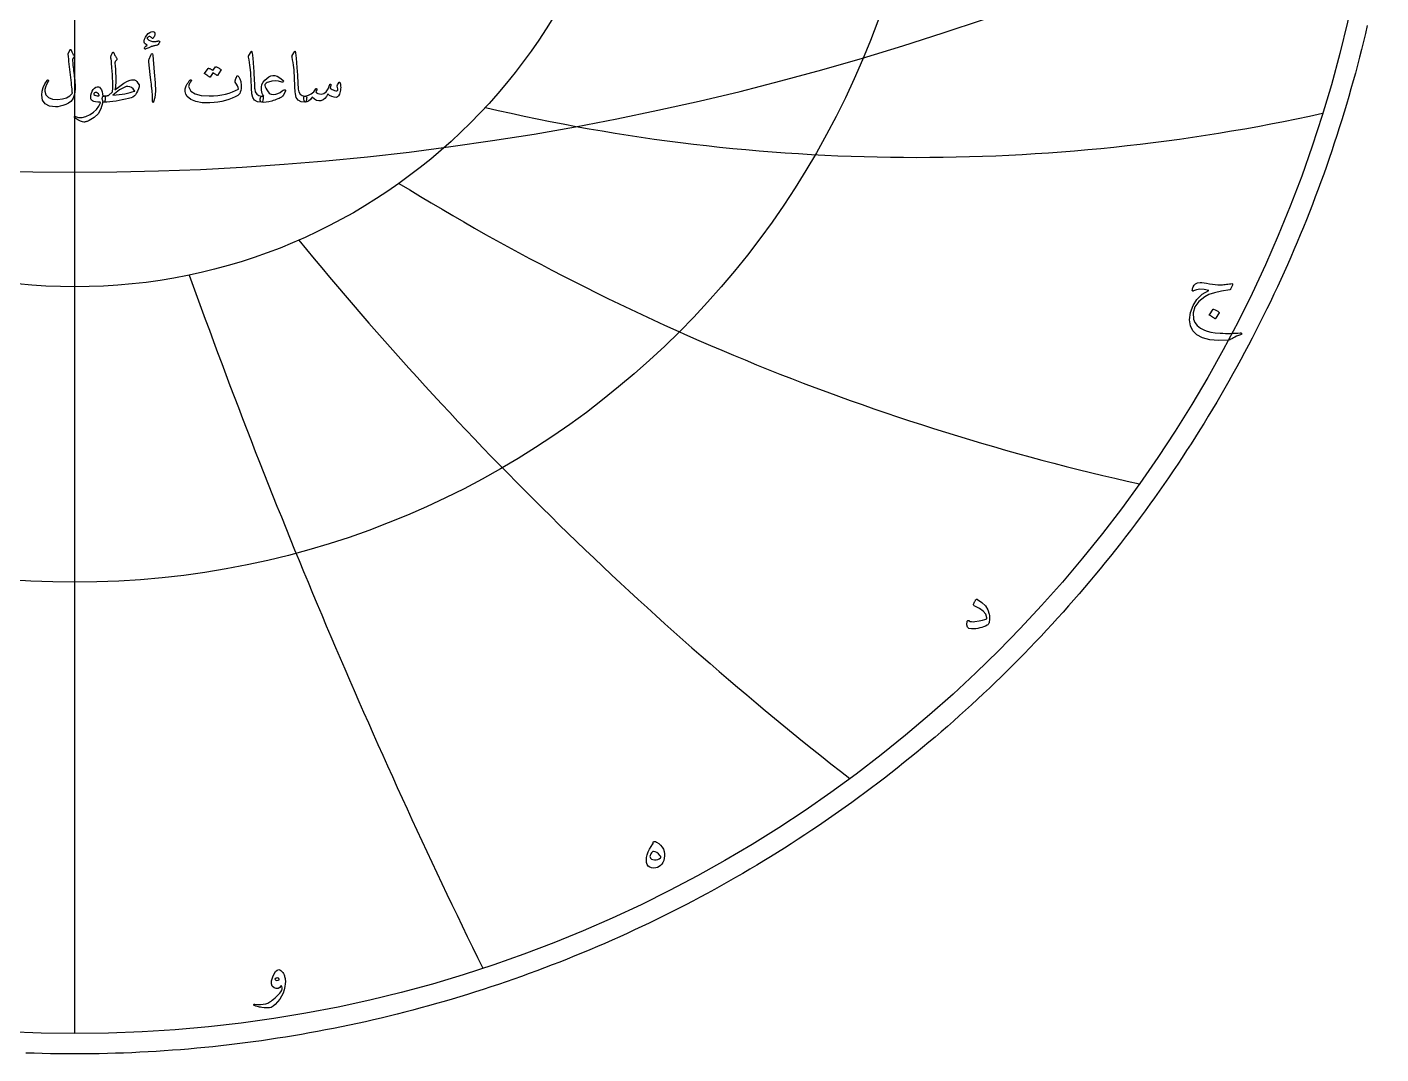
# Model space of a CAD drawing. Header units: millimetres. Extents: x -137 to 137, y -137 to 141.
# Drawn here: x -4.9 to 135, y -137.1 to -31 of the extents above; entities that cross this region are included whole.
import ezdxf

# ---------------------------------------------------------------- set-up
doc = ezdxf.new("R2010")
doc.units = ezdxf.units.MM
for name, color, linetype in [('CUT_OUTER', 1, 'Continuous'), ('ENGRAVE', 7, 'Continuous'), ('ENGRAVE_FINE', 8, 'Continuous'), ('TEXT', 5, 'Continuous')]:
    doc.layers.add(name, color=color, linetype=linetype)

msp = doc.modelspace()

# ---------------------------------------------------------------- linework, layer by layer
at = {"layer": 'CUT_OUTER'}
msp.add_lwpolyline([(133.5819, -30.859), (133.3901, -31.6781), (133.1932, -32.4959), (132.9913, -33.3126), (132.7844, -34.128), (132.5725, -34.9421), (132.3556, -35.7549), (132.1337, -36.5663), (131.9068, -37.3764), (131.675, -38.185), (131.4382, -38.9923), (131.1965, -39.798), (130.9499, -40.6023), (130.6983, -41.405), (130.4417, -42.2062), (130.1803, -43.0058), (129.914, -43.8037), (129.6428, -44.6), (129.3667, -45.3947), (129.0857, -46.1876), (128.7999, -46.9788), (128.5092, -47.7682), (128.2137, -48.5558), (127.9133, -49.3416), (127.6082, -50.1255), (127.2982, -50.9076), (126.9834, -51.6877), (126.6639, -52.4659), (126.3396, -53.2421), (126.0105, -54.0163), (125.6767, -54.7885), (125.3382, -55.5586), (124.9949, -56.3266), (124.6469, -57.0925), (124.2943, -57.8562), (123.9369, -58.6178), (123.5749, -59.3772), (123.2083, -60.1343), (122.837, -60.8891), (122.4611, -61.6417), (122.0805, -62.392), (121.6954, -63.1399), (121.3057, -63.8854), (120.9114, -64.6285), (120.5126, -65.3692), (120.1092, -66.1074), (119.7013, -66.8431), (119.2889, -67.5763), (118.872, -68.307), (118.4507, -69.0351), (118.0249, -69.7606), (117.5946, -70.4835), (117.1599, -71.2037), (116.7208, -71.9212), (116.2773, -72.6361), (115.8294, -73.3482), (115.3772, -74.0575), (114.9206, -74.7641), (114.4597, -75.4678), (113.9945, -76.1687), (113.525, -76.8667), (113.0512, -77.5618), (112.5732, -78.254), (112.0909, -78.9433), (111.6044, -79.6296), (111.1137, -80.3129), (110.6188, -80.9932), (110.1198, -81.6704), (109.6166, -82.3445), (109.1092, -83.0156), (108.5978, -83.6835), (108.0823, -84.3483), (107.5627, -85.0098), (107.0391, -85.6682), (106.5114, -86.3234), (105.9797, -86.9753), (105.4441, -87.624), (104.9044, -88.2693), (104.3608, -88.9113), (103.8133, -89.55), (103.2619, -90.1853), (102.7066, -90.8172), (102.1474, -91.4457), (101.5844, -92.0707), (101.0176, -92.6923), (100.4469, -93.3104), (99.8725, -93.925), (99.2943, -94.536), (98.7123, -95.1435), (98.1267, -95.7474), (97.5374, -96.3477), (96.9443, -96.9443), (96.3477, -97.5374), (95.7474, -98.1267), (95.1435, -98.7123), (94.536, -99.2943), (93.925, -99.8725), (93.3104, -100.4469), (92.6923, -101.0176), (92.0707, -101.5844), (91.4457, -102.1474), (90.8172, -102.7066), (90.1853, -103.2619), (89.55, -103.8133), (88.9113, -104.3608), (88.2693, -104.9044), (87.624, -105.4441), (86.9753, -105.9797), (86.3234, -106.5114), (85.6682, -107.0391), (85.0098, -107.5627), (84.3483, -108.0823), (83.6835, -108.5978), (83.0156, -109.1092), (82.3445, -109.6166), (81.6704, -110.1198), (80.9932, -110.6188), (80.3129, -111.1137), (79.6296, -111.6044), (78.9433, -112.0909), (78.254, -112.5732), (77.5618, -113.0512), (76.8667, -113.525), (76.1687, -113.9945), (75.4678, -114.4597), (74.7641, -114.9206), (74.0575, -115.3772), (73.3482, -115.8294), (72.6361, -116.2773), (71.9212, -116.7208), (71.2037, -117.1599), (70.4835, -117.5946), (69.7606, -118.0249), (69.0351, -118.4507), (68.307, -118.872), (67.5763, -119.2889), (66.8431, -119.7013), (66.1074, -120.1092), (65.3692, -120.5126), (64.6285, -120.9114), (63.8854, -121.3057), (63.1399, -121.6954), (62.392, -122.0805), (61.6417, -122.4611), (60.8891, -122.837), (60.1343, -123.2083), (59.3772, -123.5749), (58.6178, -123.9369), (57.8562, -124.2943), (57.0925, -124.6469), (56.3266, -124.9949), (55.5586, -125.3382), (54.7885, -125.6767), (54.0163, -126.0105), (53.2421, -126.3396), (52.4659, -126.6639), (51.6877, -126.9834), (50.9076, -127.2982), (50.1255, -127.6082), (49.3416, -127.9133), (48.5558, -128.2137), (47.7682, -128.5092), (46.9788, -128.7999), (46.1876, -129.0857), (45.3947, -129.3667), (44.6, -129.6428), (43.8037, -129.914), (43.0058, -130.1803), (42.2062, -130.4417), (41.405, -130.6983), (40.6023, -130.9499), (39.798, -131.1965), (38.9923, -131.4382), (38.185, -131.675), (37.3764, -131.9068), (36.5663, -132.1337), (35.7549, -132.3556), (34.9421, -132.5725), (34.128, -132.7844), (33.3126, -132.9913), (32.4959, -133.1932), (31.6781, -133.3901), (30.859, -133.5819), (30.0388, -133.7688), (29.2174, -133.9506), (28.395, -134.1273), (27.5714, -134.299), (26.7469, -134.4657), (25.9213, -134.6272), (25.0948, -134.7838), (24.2673, -134.9352), (23.4389, -135.0816), (22.6096, -135.2228), (21.7795, -135.359), (20.9485, -135.4901), (20.1167, -135.6161), (19.2842, -135.737), (18.451, -135.8528), (17.6171, -135.9634), (16.7825, -136.0689), (15.9473, -136.1694), (15.1115, -136.2646), (14.2751, -136.3548), (13.4381, -136.4398), (12.6007, -136.5197), (11.7628, -136.5945), (10.9245, -136.6641), (10.0857, -136.7285), (9.2466, -136.7878), (8.4071, -136.842), (7.5673, -136.891), (6.7272, -136.9349), (5.8868, -136.9736), (5.0463, -137.0071), (4.2055, -137.0355), (3.3646, -137.0587), (2.5236, -137.0768), (1.6824, -137.0897), (0.8412, -137.0974), (0, -137.1), (-0.8412, -137.0974), (-1.6824, -137.0897), (-2.5236, -137.0768), (-3.3646, -137.0587), (-4.2055, -137.0355), (-5.0463, -137.0071)], dxfattribs=at)
at = {"layer": 'ENGRAVE'}
for points in [[(0, -135), (0, 135)], [(0, -135), (0, -57.8458)]]:
    msp.add_lwpolyline(points, dxfattribs=at)
for radius in [135, 88.3696, 57.8458]:
    msp.add_circle((0, 0), radius, dxfattribs=at)
for centre, radius, start, end in [((87.0376, 150.7535), 195.2212, 256.794575, 282.402019), ((163.5215, 163.5215), 247.5636, 238.319809, 257.525392), ((299.6268, 172.9896), 357.0866, 219.263991, 232.067713), ((667.3379, 178.8126), 696.5077, 199.7565197, 206.1583806)]:
    msp.add_arc(centre, radius, start, end, dxfattribs=at)
at = {"layer": 'ENGRAVE_FINE'}
msp.add_arc((0, 241.0367), 287.039, 242.077896, 297.922104, dxfattribs=at)
at = {"layer": 'TEXT'}
for points in [[(8.5137, -32.8871), (8.4191, -32.9047), (8.3314, -32.9215), (8.2504, -32.9374), (8.1762, -32.9524), (8.1093, -32.9669), (8.0501, -32.9814), (7.9986, -32.9959), (7.9548, -33.0104), (7.9104, -33.027), (7.8569, -33.0476), (7.7943, -33.0724), (7.7226, -33.1012), (7.6418, -33.1345), (7.552, -33.1728), (7.4531, -33.2162), (7.3452, -33.2645), (7.3012, -33.279), (7.2635, -33.279), (7.2322, -33.2645), (7.2073, -33.2354), (7.1923, -33.1642), (7.2345, -33.0812), (7.3338, -32.9864), (7.4903, -32.8798), (7.3706, -32.8118), (7.2798, -32.7383), (7.2181, -32.6593), (7.1855, -32.575), (7.1791, -32.4157), (7.2181, -32.2429), (7.3025, -32.0565), (7.4323, -31.8564), (7.5869, -31.6772), (7.7462, -31.5534), (7.9099, -31.4849), (8.0782, -31.4717), (8.1721, -31.4953), (8.2361, -31.5443), (8.2701, -31.6187), (8.2742, -31.7185), (8.2579, -31.8265), (8.2306, -31.9254), (8.1925, -32.0152), (8.1435, -32.0959), (8.0946, -32.1526), (8.0492, -32.1776), (8.0075, -32.1708), (7.9694, -32.1322), (7.9258, -32.0746), (7.875, -32.0324), (7.8169, -32.0057), (7.7516, -31.9943), (7.6831, -31.9943), (7.6228, -32.0088), (7.5706, -32.0379), (7.5266, -32.0814), (7.4944, -32.134), (7.4849, -32.183), (7.498, -32.2284), (7.5339, -32.2701), (7.6681, -32.3695), (7.8315, -32.4425), (8.0238, -32.4892), (8.2452, -32.5096), (8.2644, -32.509), (8.286, -32.5069), (8.3098, -32.5035), (8.3359, -32.4987), (8.3642, -32.4931), (8.3949, -32.487), (8.4277, -32.4804), (8.4629, -32.4733), (8.501, -32.4663), (8.5355, -32.4597), (8.5663, -32.4536), (8.5935, -32.4479), (8.6176, -32.4432), (8.6389, -32.4398), (8.6575, -32.4377), (8.6734, -32.4371), (8.7033, -32.4402), (8.7278, -32.4498), (8.7469, -32.4656), (8.7605, -32.4879), (8.7691, -32.5092), (8.7732, -32.5296), (8.7727, -32.5491), (8.7677, -32.5677), (8.6974, -32.6993), (8.6317, -32.7963), (8.5704, -32.8589), (8.5137, -32.8871)], [(-0.5153, -33.3806), (-0.5026, -33.3584), (-0.4863, -33.3425), (-0.4663, -33.333), (-0.4427, -33.3298), (-0.4192, -33.3339), (-0.3992, -33.3461), (-0.3829, -33.3665), (-0.3702, -33.3951), (-0.3026, -33.5616), (-0.2304, -33.7054), (-0.1538, -33.8265), (-0.0726, -33.925), (-0.0485, -33.9603), (-0.0417, -34.0012), (-0.0522, -34.0474), (-0.0798, -34.0992), (-0.0975, -34.1241), (-0.1143, -34.1481), (-0.1302, -34.1713), (-0.1452, -34.1935), (-0.1592, -34.2144), (-0.1724, -34.2334), (-0.1846, -34.2507), (-0.196, -34.2661), (-0.215, -34.2942), (-0.2286, -34.3278), (-0.2368, -34.3668), (-0.2395, -34.4112), (-0.2309, -34.5367), (-0.2196, -34.6734), (-0.2055, -34.8216), (-0.1887, -34.981), (-0.1697, -35.1518), (-0.1488, -35.3339), (-0.1261, -35.5274), (-0.1016, -35.7322), (-0.0742, -35.9366), (-0.0499, -36.1287), (-0.0288, -36.3086), (-0.0109, -36.4762), (0.0043, -36.632), (0.0172, -36.7765), (0.0279, -36.9096), (0.0363, -37.0314), (0.0458, -37.392), (0.0163, -37.7336), (-0.0522, -38.0562), (-0.1597, -38.3596), (-0.2645, -38.5379), (-0.4264, -38.7026), (-0.6455, -38.8536), (-0.9218, -38.9911), (-1.2212, -39.1049), (-1.5024, -39.1852), (-1.7655, -39.232), (-2.0105, -39.2451), (-2.6238, -39.1607), (-3.0629, -38.9294), (-3.3278, -38.5511), (-3.4185, -38.0258), (-3.3868, -37.6343), (-3.2843, -37.251), (-3.111, -36.8758), (-2.8669, -36.5088), (-2.8483, -36.4875), (-2.8288, -36.4744), (-2.8084, -36.4694), (-2.7871, -36.4725), (-2.7644, -36.4812), (-2.7472, -36.4925), (-2.7354, -36.5066), (-2.729, -36.5233), (-2.7245, -36.5483), (-2.7254, -36.5723), (-2.7318, -36.5955), (-2.7435, -36.6177), (-2.91, -36.942), (-3.0248, -37.2183), (-3.0879, -37.4465), (-3.0992, -37.6266), (-2.9781, -38.0144), (-2.7163, -38.2852), (-2.314, -38.439), (-1.771, -38.4758), (-1.2815, -38.4227), (-0.8655, -38.2998), (-0.523, -38.107), (-0.254, -37.8443), (-0.2597, -37.7175), (-0.2695, -37.5694), (-0.2833, -37.4), (-0.3012, -37.2092), (-0.3237, -36.9967), (-0.3511, -36.762), (-0.3835, -36.505), (-0.421, -36.2258), (-0.4564, -35.9377), (-0.4899, -35.6542), (-0.5217, -35.3752), (-0.5516, -35.1008), (-0.5793, -34.8309), (-0.6042, -34.5655), (-0.6265, -34.3046), (-0.646, -34.0483), (-0.675, -33.8016), (-0.6736, -33.7734), (-0.6696, -33.7471), (-0.6628, -33.7226), (-0.6532, -33.7)], [(18.2177, -33.5548), (18.2318, -33.533), (18.245, -33.5185), (18.2572, -33.5112), (18.2685, -33.5112), (18.2858, -33.5208), (18.3012, -33.5494), (18.3148, -33.597), (18.3266, -33.6637), (18.3865, -34.2058), (18.4355, -34.707), (18.4736, -35.1674), (18.5008, -35.5871), (18.5183, -35.9459), (18.5344, -36.2675), (18.5491, -36.5519), (18.5625, -36.7992), (18.5741, -37.0092), (18.5834, -37.182), (18.5904, -37.3176), (18.5952, -37.4161), (18.6596, -37.7109), (18.802, -37.9278), (19.0225, -38.0666), (19.321, -38.1274), (19.404, -38.1492), (19.4571, -38.2), (19.4802, -38.2798), (19.4734, -38.3887), (19.4394, -38.5601), (19.4026, -38.6826), (19.3632, -38.7561), (19.321, -38.7806), (18.9009, -38.7253), (18.5915, -38.5592), (18.3928, -38.2825), (18.3048, -37.8951), (18.291, -37.7098), (18.2785, -37.5241), (18.2674, -37.3378), (18.2577, -37.1512), (18.2488, -36.964), (18.2404, -36.7765), (18.2325, -36.5884), (18.225, -36.4), (18.2114, -36.0405), (18.1923, -35.7168), (18.1678, -35.429), (18.1379, -35.177), (18.1025, -34.935), (18.0617, -34.6771), (18.0154, -34.4033), (17.9637, -34.1137), (17.9569, -34.0615), (17.9583, -34.0139), (17.9678, -33.9708), (17.9855, -33.9322)], [(22.7105, -33.5548), (22.7245, -33.533), (22.7377, -33.5185), (22.7499, -33.5112), (22.7613, -33.5112), (22.7785, -33.5208), (22.794, -33.5494), (22.8076, -33.597), (22.8194, -33.6637), (22.8792, -34.2058), (22.9282, -34.707), (22.9663, -35.1674), (22.9935, -35.5871), (23.011, -35.9459), (23.0271, -36.2675), (23.0419, -36.5519), (23.0552, -36.7992), (23.0668, -37.0092), (23.0761, -37.182), (23.0831, -37.3176), (23.0879, -37.4161), (23.1523, -37.7109), (23.2948, -37.9278), (23.5152, -38.0666), (23.8137, -38.1274), (23.8967, -38.1492), (23.9498, -38.2), (23.9729, -38.2798), (23.9661, -38.3887), (23.9321, -38.5601), (23.8954, -38.6826), (23.8559, -38.7561), (23.8137, -38.7806), (23.3936, -38.7253), (23.0843, -38.5592), (22.8856, -38.2825), (22.7976, -37.8951), (22.7837, -37.7098), (22.7713, -37.5241), (22.7602, -37.3378), (22.7504, -37.1512), (22.7416, -36.964), (22.7332, -36.7765), (22.7252, -36.5884), (22.7177, -36.4), (22.7041, -36.0405), (22.6851, -35.7168), (22.6606, -35.429), (22.6306, -35.177), (22.5953, -34.935), (22.5544, -34.6771), (22.5082, -34.4033), (22.4565, -34.1137), (22.4496, -34.0615), (22.451, -34.0139), (22.4605, -33.9708), (22.4782, -33.9322)], [(3.9121, -33.6419), (3.9293, -33.6233), (3.9448, -33.611), (3.9584, -33.6051), (3.9702, -33.6056), (3.9842, -33.612), (3.9974, -33.6237), (4.0096, -33.641), (4.021, -33.6637), (4.067, -33.7617), (4.1108, -33.8524), (4.1523, -33.9358), (4.1915, -34.0121), (4.229, -34.0801), (4.265, -34.1391), (4.2997, -34.189), (4.3331, -34.2298), (4.3576, -34.2634), (4.3657, -34.2987), (4.3576, -34.3359), (4.3331, -34.375), (4.1879, -34.5564), (4.1693, -34.5877), (4.1571, -34.6235), (4.1512, -34.6639), (4.1516, -34.7088), (4.1752, -35.0513), (4.1952, -35.353), (4.2115, -35.6138), (4.2242, -35.8338), (4.2337, -36.0135), (4.2405, -36.1532), (4.2446, -36.253), (4.246, -36.3129), (4.2444, -36.4898), (4.2396, -36.6576), (4.2317, -36.8164), (4.2206, -36.9661), (4.2067, -37.1067), (4.1906, -37.2383), (4.1723, -37.3607), (4.1516, -37.4742), (4.6447, -37.0967), (5.0716, -36.8064), (5.4322, -36.6032), (5.7266, -36.4871), (5.8577, -36.4562), (5.9752, -36.4435), (6.0791, -36.4489), (6.1694, -36.4725), (6.2968, -36.5388), (6.4179, -36.6431), (6.5327, -36.7855), (6.6411, -36.9661), (6.6579, -37.0092), (6.6647, -37.0586), (6.6615, -37.1144), (6.6484, -37.1766), (6.5763, -37.3998), (6.4905, -37.6121), (6.3912, -37.8135), (6.2782, -38.004), (6.1684, -38.1265), (6.0133, -38.2326), (5.8128, -38.3224), (5.5669, -38.3959), (5.2378, -38.4687), (4.911, -38.5347), (4.5864, -38.5939), (4.2641, -38.6463), (3.9445, -38.6915), (3.6281, -38.7289), (3.3149, -38.7586), (3.0048, -38.7806), (2.9699, -38.7706), (2.9377, -38.7407), (2.9082, -38.6908), (2.8815, -38.6209), (2.8579, -38.5352), (2.8452, -38.4522), (2.8433, -38.3719), (2.8524, -38.2943), (2.8728, -38.2267), (2.905, -38.1764), (2.949, -38.1433), (3.0048, -38.1274), (3.079, -38.1233), (3.1491, -38.1183), (3.2151, -38.1124), (3.277, -38.1056), (3.3349, -38.0988), (3.3886, -38.0929), (3.4383, -38.0879), (3.4839, -38.0838), (3.8903, -37.6919), (3.894, -37.6749), (3.8976, -37.6529), (3.9012, -37.6259), (3.9048, -37.5939), (3.9085, -37.5569), (3.9121, -37.515), (3.9157, -37.468), (3.9194, -37.4161), (3.9225, -37.3596), (3.9248, -37.2991), (3.9262, -37.2344), (3.9266, -37.1657), (3.9266, -37.0933), (3.9266, -37.0178), (3.9266, -36.9391), (3.9266, -36.8572), (3.9257, -36.7647), (3.923, -36.654), (3.9184, -36.5252), (3.9121, -36.3782), (3.9039, -36.214), (3.894, -36.0334), (3.8822, -35.8366), (3.8685, -35.6233), (3.8372, -35.1502), (3.8087, -34.776), (3.7828, -34.5006), (3.7597, -34.3242), (3.7411, -34.2107), (3.7288, -34.1246), (3.7229, -34.0656), (3.7234, -34.0338), (3.7454, -33.9739), (3.7678, -33.9177), (3.7908, -33.8651), (3.8141, -33.8161), (3.8379, -33.7698), (3.8622, -33.7254), (3.8869, -33.6827), (3.9121, -33.6419)], [(7.8532, -33.9177), (7.9226, -33.7834), (7.9784, -33.7362), (8.0206, -33.7762), (8.0492, -33.9032), (8.2161, -35.6814), (8.3155, -36.7728), (8.3377, -37.6447), (8.2828, -38.297), (8.1508, -38.7298), (8.1268, -38.7652), (8.1054, -38.7842), (8.0868, -38.787), (8.071, -38.7733), (8.0583, -38.752), (8.0492, -38.7244), (8.0437, -38.6903), (8.0419, -38.65), (8.0419, -38.3356), (8.0274, -38.0022), (7.9984, -37.6497), (7.9548, -37.2782), (7.9453, -37.1811), (7.9167, -36.9189), (7.8691, -36.4916), (7.8024, -35.8992), (7.6427, -34.5854), (7.6391, -34.5156), (7.6427, -34.4512), (7.6536, -34.3922), (7.6718, -34.3387)], [(16.8968, -36.0806), (16.9455, -36.1418), (16.9902, -36.2094), (17.0308, -36.2834), (17.0673, -36.3637), (17.0998, -36.4499), (17.1281, -36.5415), (17.1524, -36.6386), (17.1726, -36.7411), (17.1989, -36.947), (17.2052, -37.1512), (17.1916, -37.3535), (17.1581, -37.554), (17.1073, -37.7327), (17.0419, -37.877), (16.9621, -37.9868), (16.8677, -38.0621), (16.5683, -38.2204), (16.2508, -38.3614), (15.9151, -38.4853), (15.5613, -38.5919), (15.1893, -38.6804), (14.7992, -38.7498), (14.3909, -38.8001), (13.9645, -38.8314), (13.1652, -38.8232), (12.5093, -38.7117), (11.9967, -38.4966), (11.6274, -38.1782), (11.4759, -37.9291), (11.406, -37.661), (11.4178, -37.3739), (11.5113, -37.0677), (11.5428, -37.0017), (11.5793, -36.9343), (11.6208, -36.8656), (11.6673, -36.7955), (11.7188, -36.7241), (11.7753, -36.6513), (11.8368, -36.5771), (11.9032, -36.5016), (11.9255, -36.4803), (11.9486, -36.4671), (11.9726, -36.4621), (11.9976, -36.4653), (12.0144, -36.4716), (12.0284, -36.4834), (12.0398, -36.5007), (12.0484, -36.5233), (12.0525, -36.5447), (12.0502, -36.5651), (12.0416, -36.5846), (12.0266, -36.6032), (11.9645, -36.6771), (11.9087, -36.7538), (11.8592, -36.8332), (11.8161, -36.9153), (11.7866, -36.9938), (11.7708, -37.0695), (11.7685, -37.1425), (11.7798, -37.2129), (12.0067, -37.6234), (12.4331, -37.9114), (13.0591, -38.077), (13.8847, -38.1201), (14.3385, -38.1027), (14.7711, -38.0648), (15.1823, -38.0065), (15.5722, -37.9278), (15.9412, -37.8287), (16.2898, -37.7091), (16.618, -37.5692), (16.9258, -37.4088), (16.8959, -37.2591), (16.8278, -37.0931), (16.7217, -36.9107), (16.5774, -36.7121), (16.5729, -36.693), (16.5738, -36.6576), (16.5801, -36.6059), (16.5919, -36.5379), (16.5951, -36.5311), (16.5974, -36.5252), (16.5987, -36.5202), (16.5992, -36.5161), (16.6228, -36.4235), (16.6573, -36.3201), (16.7026, -36.2058), (16.7589, -36.0806), (16.7838, -36.0425), (16.8151, -36.0298), (16.8528, -36.0425), (16.8968, -36.0806)], [(14.5306, -35.1153), (14.5397, -35.1062), (14.5524, -35.1008), (14.5687, -35.0989), (14.5887, -35.1008), (14.6602, -35.1275), (14.7293, -35.157), (14.7962, -35.1892), (14.8609, -35.2242), (14.9237, -35.2623), (14.9852, -35.304), (15.0453, -35.3494), (15.104, -35.3983), (15.1154, -35.4133), (15.1204, -35.4292), (15.119, -35.446), (15.1113, -35.4637), (14.7629, -36.0153), (14.7534, -36.0225), (14.7393, -36.0225), (14.7207, -36.0153), (14.6976, -36.0008), (14.6817, -35.9874), (14.6558, -35.969), (14.62, -35.9456), (14.5742, -35.9173), (14.5179, -35.8835), (14.4508, -35.8438), (14.3728, -35.7982), (14.2839, -35.7467), (14.0081, -36.175), (13.9954, -36.1881), (13.979, -36.1913), (13.9591, -36.1845), (13.9355, -36.1677), (13.9151, -36.1532), (13.8829, -36.1314), (13.8389, -36.1024), (13.7831, -36.0661), (13.7146, -36.0225), (13.6325, -35.9717), (13.5367, -35.9137), (13.4274, -35.8483), (13.4161, -35.8375), (13.4111, -35.8266), (13.4124, -35.8157), (13.4202, -35.8048), (13.7758, -35.275), (13.7849, -35.2659), (13.7976, -35.2604), (13.8139, -35.2586), (13.8339, -35.2604), (13.8947, -35.2802), (13.9536, -35.3031), (14.0108, -35.3292), (14.0661, -35.3584), (14.1197, -35.3904), (14.1714, -35.4247), (14.2213, -35.4612), (14.2694, -35.5)], [(21.7669, -37.5975), (21.571, -38.033), (21.546, -38.0761), (21.522, -38.111), (21.4988, -38.1378), (21.4766, -38.1564), (21.3637, -38.2338), (21.2425, -38.3061), (21.1133, -38.3735), (20.9758, -38.4358), (20.8306, -38.4941), (20.6782, -38.5493), (20.5185, -38.6012), (20.3516, -38.65), (20.0395, -38.7262), (19.7637, -38.7733), (19.5242, -38.7915), (19.321, -38.7806), (19.2434, -38.7452), (19.1921, -38.6754), (19.1672, -38.571), (19.1685, -38.4322), (19.1871, -38.307), (19.2139, -38.2145), (19.2488, -38.1546), (19.2919, -38.1274), (19.2992, -38.1274), (19.3065, -38.1274), (19.3137, -38.1274), (19.321, -38.1274), (19.3749, -38.1328), (19.428, -38.1346), (19.4802, -38.1328), (19.5315, -38.1274), (19.4434, -37.9972), (19.3754, -37.8534), (19.3273, -37.696), (19.2992, -37.525), (19.2951, -37.2188), (19.3482, -36.9461), (19.4584, -36.7071), (19.6258, -36.5016), (19.8413, -36.3097), (20.0522, -36.1623), (20.2586, -36.0593), (20.4605, -36.0008), (20.6782, -36.0012), (20.925, -36.0824), (21.2008, -36.2444), (21.5056, -36.4871), (21.5401, -36.5247), (21.5565, -36.5651), (21.5546, -36.6082), (21.5347, -36.654), (21.5061, -36.6894), (21.4712, -36.7084), (21.4299, -36.7111), (21.3823, -36.6975), (21.0407, -36.5986), (20.6982, -36.5633), (20.3548, -36.5914), (20.0105, -36.683), (19.8739, -36.7406), (19.7692, -36.8046), (19.6961, -36.8749), (19.6548, -36.9516), (19.6449, -37.0486), (19.673, -37.1729), (19.7392, -37.3245), (19.8435, -37.5032), (19.9706, -37.6837), (20.0903, -37.8189), (20.2028, -37.9087), (20.3081, -37.9532), (20.5371, -37.9759), (20.7671, -37.9496), (20.998, -37.8743), (21.2298, -37.75), (21.4403, -37.6048), (21.5492, -37.5358), (21.6363, -37.4959), (21.7016, -37.485), (21.7452, -37.5032), (21.7629, -37.5254), (21.7724, -37.5485), (21.7737, -37.5726), (21.7669, -37.5975)], [(2.8597, -38.8604), (2.6896, -39.4579), (2.4042, -39.9582), (2.0037, -40.3615), (1.4879, -40.6677), (1.4158, -40.6988), (1.3446, -40.7267), (1.2742, -40.7514), (1.2048, -40.7729), (1.1368, -40.7909), (1.0706, -40.8047), (1.0061, -40.8144), (0.9435, -40.8201), (0.7875, -40.7979), (0.5806, -40.7167), (0.323, -40.5765), (0.0145, -40.3774), (-0.0186, -40.3488), (-0.0381, -40.3211), (-0.044, -40.2944), (-0.0363, -40.2685), (-0.0191, -40.2485), (0.0036, -40.2395), (0.0318, -40.2413), (0.0653, -40.254), (0.386, -40.3579), (0.7458, -40.3574), (1.1445, -40.2526), (1.5823, -40.0435), (1.9397, -39.8008), (2.2355, -39.5155), (2.4696, -39.1875), (2.6419, -38.8169), (2.6406, -38.8037), (2.6365, -38.7933), (2.6297, -38.7856), (2.6202, -38.7806), (2.3702, -38.7661), (2.1575, -38.7371), (1.9819, -38.6935), (1.8435, -38.6354), (1.7365, -38.5456), (1.6694, -38.4213), (1.6421, -38.2626), (1.6548, -38.0693), (1.6589, -38.0437), (1.6639, -38.0176), (1.6698, -37.9911), (1.6766, -37.9641), (1.6843, -37.9362), (1.6929, -37.9069), (1.7025, -37.8763), (1.7129, -37.8443), (1.7982, -37.637), (1.9016, -37.4651), (2.0232, -37.3285), (2.1629, -37.2274), (2.3058, -37.172), (2.4369, -37.1729), (2.5562, -37.2301), (2.6637, -37.3435), (2.7576, -37.5014), (2.8288, -37.6846), (2.8774, -37.8933), (2.9032, -38.1274), (2.9175, -38.1272), (2.9314, -38.1265), (2.9447, -38.1253), (2.9577, -38.1237), (2.9706, -38.1222), (2.984, -38.121), (2.9978, -38.1203), (3.0121, -38.1201), (3.0611, -38.1306), (3.0992, -38.1619), (3.1264, -38.214), (3.1427, -38.2871), (3.1495, -38.3673), (3.1482, -38.4485), (3.1387, -38.5307), (3.121, -38.6137), (3.0978, -38.6867), (3.072, -38.7389), (3.0434, -38.7702), (3.0121, -38.7806), (2.8742, -38.7806), (2.8733, -38.7938), (2.8706, -38.8114), (2.866, -38.8337), (2.8597, -38.8604)], [(2.5113, -38.0475), (2.4351, -37.9146), (2.3516, -37.8207), (2.2609, -37.7658), (2.1629, -37.75), (2.1044, -37.7654), (2.0522, -37.7899), (2.0064, -37.8234), (1.9669, -37.8661), (1.9542, -37.8888), (1.9524, -37.9133), (1.9615, -37.9396), (1.9815, -37.9677), (2.0563, -38.0335), (2.1647, -38.0784), (2.3067, -38.1024), (2.4823, -38.1056), (2.5004, -38.102), (2.5113, -38.0911), (2.5149, -38.0729), (2.5113, -38.0475)], [(5.4726, -37.1403), (5.4358, -37.1416), (5.3982, -37.1457), (5.3596, -37.1525), (5.3202, -37.1621), (4.9636, -37.3022), (4.6125, -37.4977), (4.2668, -37.7486), (3.9266, -38.0548), (4.2664, -38.023), (4.5889, -37.9858), (4.8942, -37.9432), (5.1823, -37.8951), (5.4531, -37.8411), (5.7067, -37.7808), (5.943, -37.7141), (6.1621, -37.6411), (6.1825, -37.6325), (6.1929, -37.6211), (6.1934, -37.6071), (6.1839, -37.5903), (6.0278, -37.3988), (5.8573, -37.26), (5.6722, -37.1738), (5.4726, -37.1403)], [(27.3339, -36.7121), (27.3497, -36.7012), (27.3683, -36.7048), (27.3897, -36.7229), (27.4137, -36.7556), (27.4396, -36.8109), (27.4591, -36.8899), (27.4722, -36.9924), (27.479, -37.1185), (27.4813, -37.2619), (27.4736, -37.4016), (27.4559, -37.5377), (27.4282, -37.6701), (27.3475, -37.9278), (27.2577, -38.1129), (27.1588, -38.2254), (27.0508, -38.2653), (26.7954, -38.2503), (26.5591, -38.1836), (26.3418, -38.0652), (26.1435, -37.8951), (26.0075, -38.1632), (25.846, -38.3723), (25.6591, -38.5225), (25.4468, -38.6137), (25.224, -38.6336), (24.9986, -38.5774), (24.7704, -38.4449), (24.5395, -38.2362), (24.3526, -38.4744), (24.1694, -38.6445), (23.9897, -38.7466), (23.8137, -38.7806), (23.7783, -38.7606), (23.7448, -38.7008), (23.713, -38.601), (23.6831, -38.4612), (23.6722, -38.3233), (23.6903, -38.2217), (23.7375, -38.1564), (23.8137, -38.1274), (24.1485, -38.0516), (24.4415, -37.9042), (24.6928, -37.6851), (24.9024, -37.3943), (24.9138, -37.3784), (24.926, -37.3671), (24.9392, -37.3603), (24.9532, -37.358), (24.9705, -37.3598), (24.9859, -37.3653), (24.9995, -37.3744), (25.0113, -37.3871), (25.0181, -37.4261), (25.0022, -37.4923), (24.9637, -37.5857), (24.9024, -37.7064), (24.9827, -37.7994), (25.1075, -37.8679), (25.2767, -37.9119), (25.4903, -37.9314), (25.7566, -37.8756), (25.9893, -37.6937), (26.1885, -37.3857), (26.354, -36.9516), (26.3622, -36.9293), (26.3722, -36.9135), (26.384, -36.9039), (26.3976, -36.9008), (26.418, -36.9026), (26.4357, -36.908), (26.4507, -36.9171), (26.4629, -36.9298), (26.472, -36.9479), (26.4774, -36.9661), (26.4792, -36.9842), (26.4774, -37.0024), (26.4048, -37.3072), (26.4897, -37.3825), (26.5917, -37.4487), (26.711, -37.5059), (26.8476, -37.554), (26.9805, -37.5853), (27.0817, -37.5921), (27.1511, -37.5744), (27.1887, -37.5322), (27.201, -37.4678), (27.1942, -37.3762), (27.1683, -37.2573), (27.1234, -37.1112), (27.1311, -37.07), (27.1687, -36.9897), (27.2363, -36.8704), (27.3339, -36.7121)], [(119.6477, -57.6582), (119.4619, -58.0762), (119.445, -58.1038), (119.4252, -58.1246), (119.4024, -58.1387), (119.3768, -58.1459), (118.5179, -58.2814), (117.7994, -58.4478), (117.2211, -58.6453), (116.7832, -58.8737), (116.1692, -59.3745), (115.7748, -59.9246), (115.6002, -60.5241), (115.6452, -61.173), (115.7816, -61.5243), (116.0129, -61.8349), (116.339, -62.1049), (116.76, -62.3343), (117.0557, -62.4369), (117.4239, -62.5201), (117.8647, -62.584), (118.3781, -62.6285), (118.651, -62.6416), (118.92, -62.6498), (119.1852, -62.6532), (119.4465, -62.6517), (119.7029, -62.6459), (119.9536, -62.6362), (120.1984, -62.6227), (120.4374, -62.6053), (120.4936, -62.6014), (120.5381, -62.6053), (120.571, -62.6169), (120.5923, -62.6362), (120.6039, -62.6599), (120.6077, -62.6846), (120.6039, -62.7103), (120.5923, -62.7369), (120.5838, -62.7512), (120.5739, -62.763), (120.5625, -62.7724), (120.5497, -62.7795), (120.5359, -62.7855), (120.5216, -62.792), (120.5069, -62.7991), (120.4916, -62.8066), (120.2686, -62.8777), (120.0716, -62.9517), (119.9008, -63.0287), (119.7561, -63.1085), (119.6635, -63.1661), (119.579, -63.2149), (119.5028, -63.2551), (119.4348, -63.2866), (119.3761, -63.3108), (119.3274, -63.3291), (119.289, -63.3417), (119.2607, -63.3485), (118.2019, -63.3877), (117.3019, -63.3117), (116.5607, -63.1206), (115.9781, -62.8143), (115.5571, -62.3943), (115.3084, -61.8698), (115.2319, -61.2408), (115.3277, -60.5072), (115.5813, -59.7683), (115.9781, -59.1388), (116.5181, -58.6187), (117.2013, -58.2078), (116.7174, -58.1154), (116.2955, -58.0937), (115.9355, -58.1425), (115.6374, -58.262), (115.6113, -58.2717), (115.5871, -58.2775), (115.5648, -58.2795), (115.5445, -58.2775), (115.5276, -58.2712), (115.5155, -58.2601), (115.5082, -58.2441), (115.5058, -58.2233), (115.5165, -58.127), (115.5329, -58.0317), (115.5552, -57.9374), (115.5832, -57.844), (115.6819, -57.6625), (115.8387, -57.5285), (116.0536, -57.4419), (116.3265, -57.4027), (116.4992, -57.4041), (116.7155, -57.424), (116.9753, -57.4622), (117.2787, -57.5188), (117.5918, -57.5754), (117.8807, -57.6137), (118.1453, -57.6335), (118.3858, -57.6349), (118.5015, -57.6299), (118.6239, -57.6224), (118.7531, -57.6124), (118.889, -57.6001), (119.0318, -57.5849), (119.1813, -57.5662), (119.3376, -57.5442), (119.5007, -57.5188), (119.594, -57.5159), (119.6497, -57.5382), (119.6676, -57.5856), (119.6477, -57.6582)], [(117.6503, -60.1666), (117.66, -60.1569), (117.6736, -60.1511), (117.691, -60.1491), (117.7123, -60.1511), (117.8627, -60.212), (118.0045, -60.2866), (118.1376, -60.3746), (118.2619, -60.4762), (118.274, -60.4917), (118.2794, -60.5072), (118.2779, -60.5227), (118.2697, -60.5382), (117.9058, -61.1266), (117.8923, -61.1406), (117.8748, -61.144), (117.8536, -61.1367), (117.8284, -61.1188), (117.8066, -61.1033), (117.7723, -61.0801), (117.7253, -61.0491), (117.6658, -61.0104), (117.5927, -60.964), (117.5052, -60.9098), (117.4031, -60.8478), (117.2865, -60.7782), (117.271, -60.7666), (117.2632, -60.7549), (117.2632, -60.7433), (117.271, -60.7317)], [(92.9046, -90.6551), (92.9353, -90.563), (92.9655, -90.48), (92.9953, -90.4062), (93.0246, -90.3416), (93.0529, -90.2857), (93.0797, -90.2381), (93.1051, -90.1986), (93.1291, -90.1674), (93.1663, -90.1374), (93.2084, -90.1248), (93.2554, -90.1297), (93.3071, -90.1519), (93.7654, -90.4592), (94.1181, -90.8158), (94.3654, -91.2218), (94.5071, -91.6771), (94.527, -91.8072), (94.54, -91.9345), (94.5463, -92.0589), (94.5459, -92.1803), (94.5381, -92.2979), (94.5226, -92.4106), (94.4994, -92.5185), (94.4684, -92.6216), (94.4409, -92.6768), (94.4046, -92.7261), (94.3596, -92.7697), (94.3059, -92.8074), (94.121, -92.8979), (93.9304, -92.9758), (93.7339, -93.0411), (93.5317, -93.0939), (93.3246, -93.135), (93.1136, -93.1655), (92.8988, -93.1853), (92.68, -93.1945), (92.4207, -93.151), (92.262, -93.0048), (92.2039, -92.7561), (92.2465, -92.4048), (92.261, -92.3666), (92.2813, -92.3371), (92.3075, -92.3163), (92.3394, -92.3042), (92.367, -92.3076), (92.3955, -92.3177), (92.425, -92.3347), (92.4555, -92.3584), (92.5499, -92.4092), (92.6781, -92.4377), (92.8402, -92.444), (93.0362, -92.4281), (93.4615, -92.3661), (93.8084, -92.2964), (94.077, -92.219), (94.2671, -92.1339), (94.2768, -92.1222), (94.2826, -92.1029), (94.2846, -92.0758), (94.2826, -92.041), (94.1515, -91.6751), (93.8975, -91.3519), (93.5205, -91.0713), (93.0207, -90.8332), (92.9554, -90.7989), (92.9142, -90.7577), (92.8973, -90.7098), (92.9046, -90.6551)], [(59.8106, -115.1875), (59.8769, -115.157), (59.9519, -115.1508), (60.0356, -115.1687), (60.128, -115.2108), (60.3578, -115.3646), (60.5519, -115.5398), (60.7101, -115.7362), (60.8325, -115.954), (60.9172, -116.1809), (60.9622, -116.4127), (60.9675, -116.6493), (60.9331, -116.8908), (60.8707, -117.1109), (60.7841, -117.3069), (60.6733, -117.4787), (60.5383, -117.6262), (60.3859, -117.7448), (60.2228, -117.8295), (60.0491, -117.8803), (59.8648, -117.8972), (59.6238, -117.8798), (59.4273, -117.812), (59.2754, -117.694), (59.168, -117.5256), (59.1036, -117.3209), (59.0809, -117.0862), (59.0998, -116.8216), (59.1602, -116.5269), (59.2585, -116.2211), (59.3906, -115.9308), (59.5565, -115.6559), (59.7564, -115.3966), (59.7631, -115.3845), (59.768, -115.3637), (59.7709, -115.3341), (59.7719, -115.2959), (59.7743, -115.2543), (59.7815, -115.2224), (59.7936, -115.2001), (59.8106, -115.1875)], [(60.5461, -116.852), (60.5785, -116.8114), (60.5828, -116.7591), (60.5591, -116.6953), (60.5073, -116.6198), (60.3278, -116.4243), (60.1531, -116.2869), (59.9833, -116.2075), (59.8183, -116.1862), (59.7399, -116.2003), (59.6673, -116.2424), (59.6006, -116.3125), (59.5396, -116.4108), (59.4907, -116.5167), (59.4602, -116.6101), (59.4481, -116.6909), (59.4544, -116.7591), (59.5086, -116.8845), (59.6015, -116.974), (59.7331, -117.0277), (59.9035, -117.0456), (60.0917, -117.0335), (60.2615, -116.9972), (60.413, -116.9367), (60.5461, -116.852)], [(20.4556, -129.138), (20.5968, -128.8099), (20.7497, -128.5767), (20.9143, -128.4383), (21.0904, -128.3948), (21.2007, -128.4141), (21.3072, -128.4722), (21.4097, -128.569), (21.5085, -128.7044), (21.5559, -128.7828), (21.5975, -128.8631), (21.6333, -128.9454), (21.6633, -129.0296), (21.6889, -129.1162), (21.7117, -129.2057), (21.7315, -129.2981), (21.7485, -129.3935), (21.7644, -129.6059), (21.7504, -129.856), (21.7064, -130.144), (21.6323, -130.4696), (21.523, -130.8069), (21.373, -131.1296), (21.1823, -131.4378), (20.951, -131.7315), (20.7086, -131.9875), (20.4923, -132.1748), (20.3022, -132.2933), (20.1381, -132.3431), (19.9707, -132.3519), (19.7781, -132.347), (19.5604, -132.3286), (19.3175, -132.2967), (19.1943, -132.2766), (19.0804, -132.2551), (18.9756, -132.2321), (18.8801, -132.2077), (18.7932, -132.1827), (18.7146, -132.1583), (18.6442, -132.1344), (18.582, -132.1109), (18.5452, -132.0906), (18.5201, -132.0683), (18.5065, -132.0441), (18.5046, -132.018), (18.5167, -131.9919), (18.5375, -131.9754), (18.567, -131.9686), (18.6052, -131.9715), (18.9038, -132.0006), (19.1956, -132.0025), (19.4806, -131.9773), (19.7588, -131.9251), (19.8447, -131.8985), (19.9397, -131.8573), (20.044, -131.8017), (20.1575, -131.7315), (20.2801, -131.6469), (20.412, -131.5477), (20.5531, -131.434), (20.7033, -131.3057), (20.8504, -131.1731), (20.982, -131.0464), (21.0981, -130.9254), (21.1988, -130.8102), (21.2835, -130.7004), (21.3517, -130.5954), (21.4035, -130.4952), (21.4388, -130.3999), (21.4185, -130.2557), (21.3962, -130.1483), (21.372, -130.0777), (21.3459, -130.0438), (21.1886, -130.2291), (21.011, -130.3283), (20.8131, -130.3414), (20.5949, -130.2683), (20.4149, -130.1106), (20.3317, -129.8696), (20.3452, -129.5454), (20.4556, -129.138)], [(21.1601, -129.4244), (21.0459, -129.286), (20.9278, -129.2348), (20.8059, -129.2706), (20.6801, -129.3935), (20.7826, -129.4767), (20.8968, -129.5096), (21.0226, -129.4922), (21.1601, -129.4244)]]:
    msp.add_lwpolyline(points, close=True, dxfattribs=at)

doc.saveas('drawing.dxf')
